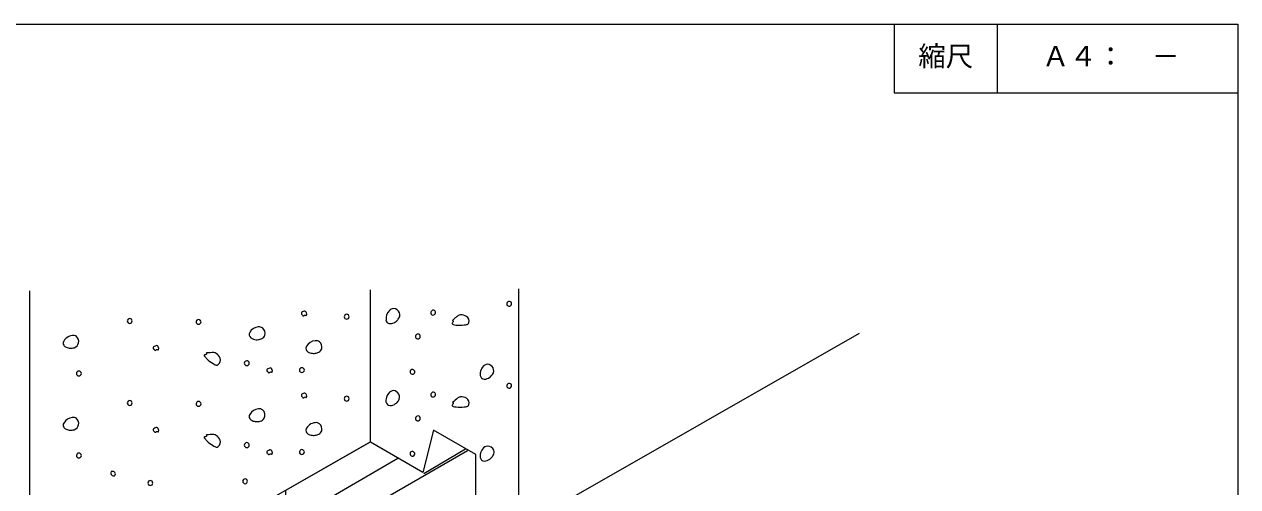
# Model space of a CAD drawing. Units: millimetres, scale not verified. Extents: x -1350 to 1350, y -943 to 920.
# Drawn here: x -416 to 1350, y 246 to 920 of the extents above; entities that cross this region are included whole.
import ezdxf
from ezdxf.enums import TextEntityAlignment as Align

# ---------------------------------------------------------------- set-up
doc = ezdxf.new("R2010")
doc.units = ezdxf.units.MM
doc.header["$LTSCALE"] = 10
doc.layers.add('D-0', color=7, linetype='Continuous', lineweight=18)
doc.layers.add('F-F', color=7, linetype='Continuous', lineweight=18)
doc.styles.add('ＭＳ ゴシック', font='')
doc.styles.get('ＭＳ ゴシック').set_extended_font_data('MS Gothic')

msp = doc.modelspace()

# ---------------------------------------------------------------- linework, layer by layer
at = {"layer": 'D-0'}
for p, q in [((303.3, 534.6), (303.3, 187)), ((303.1, 186.4), (799.5, 470)), ((165.5, 265.8), (226.1, 301.6)), ((-65.5, 129.2), (228.9, 299.4)), ((7.5, 218.2), (127.7, 288))]:
    msp.add_line(p, q, dxfattribs=at)
for points in [[(87.5, 312), (-408.1, 27.8), (-408.1, 531.6)], [(303.1, 186.8), (240.9, 222.6), (240.9, 293.4), (179.3, 329), (163.9, 267), (87.5, 311.4), (87.5, 533)], [(-6.5, 162.8), (-27.1, 187.8), (-27.1, 206), (-35.7, 211), (-35.3, 241.6), (87.5, 312)]]:
    msp.add_lwpolyline(points, dxfattribs=at)
for centre, radius, start, end in [((289.78, 512.79), 3.62, 129.05838, 217.25607), ((289.64, 512.34), 3.91, 43.05579, 123.25866), ((289.38, 512.94), 3.74, 308.36402, 33.45543), ((-7.84, 498.78), 5.11, 173.7146, 198.0246), ((-10.92, 499.06), 2.02, 109.76437, 171.88831), ((-12.41, 496.39), 0.859, 28.53326, 109.39172), ((-6.72, 499.26), 5.52, 206.41443, 222.60262), ((9.86, 449.28), 55.97, 109.5847, 112.54719), ((-10.06, 496.3), 1.06, 227.28344, 270.21554), ((-10.2, 497.52), 2.28, 273.53708, 311.22319), ((-8.04, 500.17), 2.02, 48.37072, 115.07748), ((-7.02, 483.17), 12.74, 86.02155, 97.55827), ((-10.16, 497.84), 5.17, 19.9082, 47.97897), ((-6.15, 497.17), 1.29, 270.48092, 311.228), ((-9.46, 497.9), 4.49, 337.7688, 22.2312), ((53.23, 493.88), 3.73, 91.95125, 178.04875), ((52.97, 493.88), 3.73, 1.95125, 88.04875), ((127.3, 491.08), 17.1, 134.65333, 186.28739), ((121.76, 496.4), 9.43, 94.04099, 133.44481), ((121.06, 495.98), 9.83, 21.9174, 89.77555), ((121.52, 496.97), 9.06, 333.6283, 17.15589), ((179.22, 499.87), 3.74, 128.36402, 213.45543), ((178.91, 500.13), 3.65, 219.54759, 306.76686), ((179.09, 499.88), 3.65, 39.54759, 126.76686), ((178.78, 500.14), 3.74, 308.36402, 33.45543), ((228.47, 474.58), 24.66, 123.16339, 134.45138), ((219.7, 488.07), 8.57, 95.36351, 123.42479), ((219.84, 481.77), 14.86, 59.40105, 93.60749), ((222.62, 487.31), 8.69, 347.36584, 56.62469), ((289.58, 512.56), 3.32, 216.0543, 309.69567), ((-262.57, 487.68), 3.73, 91.95125, 178.04875), ((-262.57, 487.93), 3.73, 181.95125, 268.04875), ((-262.83, 487.68), 3.73, 1.95125, 88.04875), ((-262.83, 487.93), 3.73, 271.95125, 358.04875), ((-162.37, 486.28), 3.73, 91.95125, 178.04875), ((-162.51, 486.6), 3.6, 183.17232, 270.10083), ((-162.63, 486.28), 3.73, 1.95125, 88.04875), ((-162.61, 486.73), 3.72, 271.68287, 355.04398), ((-73.58, 462.24), 17.07, 96.72848, 148.29678), ((-74.74, 469.93), 9.29, 55.6662, 95.19949), ((-75.47, 469.79), 9.83, 345.70352, 52.63714), ((53.23, 494.13), 3.73, 181.95125, 268.04875), ((52.97, 494.13), 3.73, 271.95125, 358.04875), ((116.39, 489.8), 6.12, 185.60685, 216.00674), ((116.37, 490.45), 6.5, 220.71114, 268.86362), ((115.7, 498.25), 14.32, 272.15855, 306.91476), ((112.07, 503.71), 20.87, 305.88093, 313.29539), ((117.09, 498.79), 13.84, 312.14536, 335.03289), ((207.41, 484.06), 0.863, 171.89292, 218.61731), ((208.61, 483.78), 2.08, 141.20776, 168.75845), ((208.51, 485.22), 2.45, 223.76601, 260.43945), ((170.38, 534.29), 58.65, 308.51984, 314.11561), ((205.92, 483.52), 4.98, 68.76472, 78.60758), ((197.05, 493.51), 13.03, 319.68552, 330.6326), ((207.58, 487.33), 0.845, 345.84062, 80.5164), ((217.77, 521.02), 39.43, 255.79698, 262.19594), ((218.19, 532.59), 50.95, 263.49854, 276.88729), ((220.63, 514.1), 32.31, 276.5298, 282.03029), ((225.6, 490.42), 8.11, 282.54472, 296.83933), ((227.91, 486.18), 3.28, 294.30022, 346.39395), ((-344.57, 450.16), 16.46, 87.25466, 149.14514), ((-344.81, 458.35), 8.32, 55.47935, 82.86354), ((-346.71, 458.07), 9.72, 289.40325, 47.16687), ((-82.33, 468.26), 6.47, 152.98171, 229.46989), ((-78.26, 474.49), 13.89, 233.37201, 268.99017), ((-77.82, 481.21), 20.62, 268.11571, 276.46551), ((-76.77, 474.16), 13.5, 275.38873, 298.53671), ((-74.44, 470.3), 8.99, 297.27246, 340.96778), ((157.11, 465.35), 3.87, 132.52258, 213.79187), ((156.71, 465.48), 3.62, 219.05838, 307.25607), ((156.65, 464.99), 3.87, 42.52268, 123.79177), ((156.62, 465.41), 3.62, 309.05838, 37.25607), ((-353.99, 455.46), 5.66, 146.29267, 212.97041), ((-351.59, 457.64), 8.87, 216.30015, 244.56279), ((-348.99, 463.35), 15.15, 244.96462, 268.82673), ((-348.41, 465.39), 17.21, 267.05173, 286.66487), ((-223.44, 448.58), 5.11, 173.7146, 198.0246), ((-226.52, 448.86), 2.02, 109.76437, 171.88831), ((-227.95, 446.16), 0.909, 16.5751, 112.57115), ((-205.74, 399.08), 55.97, 109.5847, 112.54719), ((-223.5, 448.09), 3.95, 204.90104, 224.38085), ((-225.63, 446.11), 1.04, 228.64628, 270.60085), ((-225.76, 447.29), 2.23, 273.64459, 310.85346), ((-223.54, 450.1), 1.96, 52.17325, 119.35396), ((-222.75, 440.52), 5.32, 80.5961, 106.96919), ((-224.79, 448.78), 3.77, 28.62178, 49.48449), ((-221.78, 447.46), 1.7, 266.47764, 301.04393), ((-232.06, 444.65), 12.13, 23.0689, 29.28168), ((-225.06, 447.7), 4.49, 337.7688, 22.2312), ((-131.74, 62.47), 379.43, 91.2781, 92.92521), ((-141.24, 433.06), 8.81, 58.95186, 83.19885), ((-0.4, 448.04), 5.83, 147.2131, 213.50533), ((9.02, 442.45), 16.79, 96.02698, 148.57235), ((2.06, 450.24), 9.11, 216.53201, 244.52307), ((4.6, 455.99), 15.39, 245.16681, 268.87113), ((8.08, 449.73), 9.44, 56.42787, 94.96459), ((5.94, 454.15), 13.49, 275.59293, 298.5812), ((8.2, 450.4), 9.12, 297.42853, 340.5533), ((7.4, 449.87), 9.73, 345.07386, 52.66668), ((-153.56, 437.76), 0.783, 133.81476, 182.58243), ((-152.1, 438), 2.26, 186.92607, 224.80665), ((-152.74, 436.7), 2.12, 103.1551, 129.975), ((-128.03, 454.43), 31.36, 215.08251, 224.35501), ((-155.88, 451.46), 12.97, 281.82529, 293.04446), ((-154.47, 438.63), 4.37, 28.68815, 39.46624), ((-151.29, 440.2), 0.836, 306.033, 38.77771), ((-119.3, 464.83), 44.9, 226.05469, 240.36938), ((-123.19, 455.85), 35.18, 238.64675, 244.53707), ((-135.19, 430.76), 7.37, 244.88088, 259.7669), ((-145.35, 428.1), 15.2, 21.86835, 55.32857), ((-135.89, 426.42), 2.98, 258.18507, 311.9519), ((-139.49, 430.91), 8.73, 309.81662, 19.0857), ((-92.19, 426.08), 3.72, 91.68287, 175.04398), ((-92.17, 426.53), 3.73, 181.95125, 268.04875), ((-92.29, 426.2), 3.6, 3.17232, 90.10083), ((-92.43, 426.53), 3.73, 271.95125, 358.04875), ((4.96, 460.85), 20.26, 268.12901, 276.51405), ((258.3, 416.68), 8.13, 91.42488, 120.46591), ((257.44, 415.22), 9.61, 326.72931, 86.09191), ((-336.57, 411.08), 3.73, 91.95125, 178.04875), ((-336.71, 411.4), 3.6, 183.17232, 270.10083), ((-336.83, 411.08), 3.73, 1.95125, 88.04875), ((-336.81, 411.53), 3.72, 271.68287, 355.04398), ((-58.11, 415.98), 5.04, 173.55452, 198.18468), ((-61.11, 416.23), 2.03, 108.03, 171.11784), ((-62.53, 413.53), 0.955, 22.05931, 113.08897), ((-42.68, 370.53), 51.31, 108.42363, 111.80155), ((-57.63, 415.68), 4.4, 204.16027, 222.30315), ((-60.22, 413.44), 0.976, 227.18343, 270.96756), ((-60.35, 414.67), 2.21, 273.97, 311.14449), ((-58.01, 417.76), 1.7, 49.26267, 121.58949), ((-57.15, 405.73), 7.49, 83.50106, 103.54185), ((-59.6, 416.11), 3.99, 27.37334, 47.36), ((-56.23, 414.38), 1.22, 266.66112, 306.73736), ((-67.85, 411.45), 13.46, 23.45759, 28.86554), ((-58.66, 415.1), 3.59, 331.72236, 28.27764), ((-11.97, 416.08), 3.73, 91.95125, 178.04875), ((-12.11, 416.4), 3.6, 183.17232, 270.10083), ((-12.23, 416.08), 3.73, 1.95125, 88.04875), ((-12.21, 416.53), 3.72, 271.68287, 355.04398), ((148.99, 413.66), 3.71, 132.15178, 213.59819), ((148.84, 413.93), 3.74, 218.36402, 303.45543), ((148.69, 413.52), 3.62, 39.05838, 127.25607), ((148.58, 413.62), 3.65, 309.54759, 36.76686), ((263.51, 410.5), 16.15, 125.29737, 187.47535), ((253.67, 409.36), 6.25, 188.79729, 266.37963), ((251.48, 419.9), 17.17, 304.86189, 324.58719), ((253.16, 416.83), 13.71, 270.51139, 306.44422), ((289.78, 393.39), 3.62, 129.05838, 217.25607), ((289.58, 393.16), 3.32, 216.0543, 309.69567), ((289.69, 393.28), 3.65, 39.54759, 126.76686), ((289.38, 393.54), 3.74, 308.36402, 33.45543), ((-262.57, 368.28), 3.73, 91.95125, 178.04875), ((-262.83, 368.28), 3.73, 1.95125, 88.04875), ((-7.84, 379.38), 5.11, 173.7146, 198.0246), ((-10.92, 379.66), 2.02, 109.76437, 171.88831), ((-12.41, 376.99), 0.859, 28.53326, 109.39172), ((-6.72, 379.86), 5.52, 206.41443, 222.60262), ((9.86, 329.88), 55.97, 109.5847, 112.54719), ((-10.06, 376.9), 1.06, 227.28344, 270.21554), ((-10.2, 378.12), 2.28, 273.53708, 311.22319), ((-8.04, 380.77), 2.02, 48.37072, 115.07748), ((-7.15, 371.32), 5.32, 80.5961, 106.9692), ((-10.16, 378.44), 5.17, 19.9082, 47.97897), ((-6.18, 378.26), 1.7, 266.47764, 301.04393), ((-9.46, 378.5), 4.49, 337.7688, 22.2312), ((53.23, 374.48), 3.73, 91.95125, 178.04875), ((53.23, 374.73), 3.73, 181.95125, 268.04875), ((52.97, 374.48), 3.73, 1.95125, 88.04875), ((52.97, 374.73), 3.73, 271.95125, 358.04875), ((126.74, 371.76), 16.54, 124.74028, 186.07948), ((121.29, 378.45), 7.96, 91.38322, 119.94624), ((120.44, 376.82), 9.61, 326.72931, 86.09191), ((114.48, 381.5), 17.17, 304.86191, 324.5872), ((179.22, 380.47), 3.74, 128.36402, 213.45543), ((178.96, 381.07), 3.91, 223.05579, 303.25866), ((179.09, 380.48), 3.65, 39.54759, 126.76686), ((178.78, 380.74), 3.74, 308.36402, 33.45543), ((396.48, 155.34), 285.65, 129.50136, 131.58137), ((219.86, 367.95), 9.31, 95.9334, 123.09209), ((219.9, 362.12), 15.11, 60.24183, 93.78863), ((222.68, 367.99), 8.65, 346.69992, 56.94566), ((-262.57, 368.53), 3.73, 181.95125, 268.04875), ((-262.83, 368.53), 3.73, 271.95125, 358.04875), ((-162.39, 366.88), 3.72, 91.68287, 175.04398), ((-162.37, 367.33), 3.73, 181.95125, 268.04875), ((-162.49, 367), 3.6, 3.17232, 90.10083), ((-162.63, 367.33), 3.73, 271.95125, 358.04875), ((-73.44, 342.75), 17.23, 96.59508, 148.28881), ((-74.58, 350.54), 9.36, 57.14247, 95.14969), ((-75.54, 350.69), 9.8, 331.83785, 51.95819), ((116.53, 370.85), 6.29, 187.71566, 267.31588), ((115.77, 378.75), 14.19, 271.88965, 306.93091), ((207.41, 364.66), 0.863, 171.89292, 218.61731), ((208.61, 364.38), 2.08, 141.20776, 168.75845), ((208.51, 365.82), 2.45, 223.76601, 260.43945), ((205.92, 364.12), 4.98, 68.76472, 78.60758), ((197.05, 374.11), 13.03, 319.68552, 330.6326), ((207.58, 367.93), 0.845, 345.84062, 80.5164), ((217.77, 401.62), 39.43, 255.79698, 262.19594), ((218.19, 413.19), 50.95, 263.49854, 276.88729), ((220.63, 394.7), 32.31, 276.5298, 282.03029), ((225.6, 371.02), 8.11, 282.54472, 296.83933), ((227.91, 366.78), 3.28, 294.30022, 346.39395), ((-353.99, 336.06), 5.66, 146.29267, 212.97041), ((-344.23, 330.64), 16.81, 97.0587, 149.37797), ((-345.33, 337.88), 9.49, 56.56991, 95.88006), ((-346.71, 338.67), 9.72, 289.40325, 47.16687), ((-83.13, 348.8), 5.8, 148.86022, 213.71858), ((-80.42, 351.1), 9.34, 216.1785, 243.40996), ((-77.78, 356.91), 15.72, 244.28922, 267.37324), ((-77.64, 358.14), 16.96, 267.09571, 287.0089), ((-75.3, 351.69), 10.11, 285.0298, 326.19545), ((8.68, 323.46), 16.28, 87.25274, 149.18197), ((8.39, 331.42), 8.37, 54.12826, 82.68112), ((7.4, 330.47), 9.73, 345.07386, 52.66668), ((157.11, 345.95), 3.87, 132.52258, 213.79187), ((156.71, 346.08), 3.62, 219.05838, 307.25607), ((156.69, 345.92), 3.62, 39.05838, 127.25607), ((156.62, 346.01), 3.62, 309.05838, 37.25607), ((-351.59, 338.24), 8.87, 216.30015, 244.56279), ((-348.99, 343.95), 15.15, 244.96462, 268.82673), ((-348.41, 345.99), 17.21, 267.05173, 286.66487), ((-223.44, 329.19), 5.11, 173.72763, 198.01157), ((-226.42, 329.44), 2.12, 110.38225, 171.63576), ((-227.88, 326.8), 0.906, 92.22135, 117.26578), ((-240.64, 314.01), 18.69, 40.07078, 47.10037), ((-5.35, -165), 543.72, 113.76918, 114.07583), ((-225.58, 326.86), 1.12, 226.95066, 267.80961), ((-225.66, 327.97), 2.23, 270.92253, 307.50282), ((-223.68, 330.72), 2.06, 47.10179, 113.4717), ((-222.75, 321.12), 5.32, 80.5961, 106.96919), ((-226.17, 328.27), 5.55, 18.2516, 45.48035), ((-221.78, 328.06), 1.7, 266.47764, 301.04393), ((-225.06, 328.3), 4.49, 337.7688, 22.2312), ((-153.56, 318.36), 0.783, 133.81476, 182.58243), ((-152.1, 318.6), 2.26, 186.92607, 224.80665), ((-152.74, 317.3), 2.12, 103.1551, 129.975), ((-155.88, 332.06), 12.97, 281.82529, 293.04446), ((-131.74, -56.93), 379.43, 91.2781, 92.92521), ((-154.47, 319.23), 4.37, 28.68815, 39.46624), ((-151.29, 320.8), 0.836, 306.033, 38.77771), ((-141.24, 313.66), 8.81, 58.95186, 83.19885), ((-145.35, 308.7), 15.2, 21.86835, 55.32857), ((-0.4, 328.64), 5.83, 147.2131, 213.50533), ((2.06, 330.84), 9.11, 216.53201, 244.52307), ((4.6, 336.59), 15.39, 245.16681, 268.87113), ((4.96, 341.45), 20.26, 268.12901, 276.51405), ((5.94, 334.75), 13.49, 275.59293, 298.5812), ((8.2, 331), 9.12, 297.42853, 340.5533), ((-128.03, 335.03), 31.36, 215.08251, 224.35501), ((-119.3, 345.43), 44.9, 226.05469, 240.36938), ((-123.61, 336.62), 35.12, 239.36772, 244.65381), ((-134.9, 312.76), 8.72, 244.57658, 258.20309), ((-135.88, 307.35), 3.23, 255.66697, 307.90252), ((-139.49, 311.51), 8.73, 309.81662, 19.0857), ((-92.17, 306.88), 3.73, 91.95125, 178.04875), ((-92.17, 307.13), 3.73, 181.95125, 268.04875), ((-92.43, 306.88), 3.73, 1.95125, 88.04875), ((-92.43, 307.13), 3.73, 271.95125, 358.04875), ((-11.99, 296.68), 3.72, 91.68287, 175.04398), ((-12.09, 296.8), 3.6, 3.17232, 90.10083), ((263.67, 291.12), 16.31, 125.59013, 187.45634), ((258.57, 297.19), 8.42, 93.18149, 121.39335), ((258.06, 295.78), 9.83, 21.9174, 89.77555), ((-336.59, 291.68), 3.72, 91.68287, 175.04398), ((-336.57, 292.13), 3.73, 181.95125, 268.04875), ((-336.69, 291.8), 3.6, 3.17232, 90.10083), ((-336.83, 292.13), 3.73, 271.95125, 358.04875), ((-58.1, 296.58), 5.05, 173.56811, 198.17109), ((-61.03, 296.81), 2.12, 109.59024, 170.93456), ((-62.46, 294.15), 0.956, 83.79053, 117.19242), ((-73.22, 284.12), 15.44, 37.23284, 45.33658), ((-19.63, 203.1), 104.56, 112.06102, 113.75052), ((-60.16, 294.19), 1.05, 223.88497, 265.71278), ((-60.22, 295.26), 2.11, 269.37265, 308.52036), ((-58.15, 298.39), 1.78, 43.86251, 115.03387), ((-57.15, 286.33), 7.49, 83.50106, 103.54185), ((-61.11, 295.49), 5.93, 18.81371, 44.17061), ((-56.23, 294.98), 1.22, 266.66112, 306.73736), ((-58.66, 295.7), 3.59, 331.72236, 28.27764), ((-11.97, 297.13), 3.73, 181.95125, 268.04875), ((-12.23, 297.13), 3.73, 271.95125, 358.04875), ((149.17, 294.35), 3.91, 133.05569, 213.25876), ((148.7, 294.42), 3.57, 218.34951, 307.96494), ((148.56, 294.08), 3.74, 38.36402, 123.45543), ((148.73, 294.31), 3.47, 308.68442, 37.06555), ((253.65, 289.96), 6.22, 188.82378, 267.74059), ((252.92, 297.41), 13.68, 272.0115, 307.79159), ((249.07, 303.51), 20.87, 305.8809, 313.29536), ((254.09, 298.59), 13.84, 312.14536, 335.03289), ((258.52, 296.77), 9.06, 333.6283, 17.15589), ((-285.63, 266.18), 4.47, 150.10657, 191.79828), ((-286.97, 265.74), 3.06, 188.85892, 214.42995), ((-287.71, 264.71), 4.11, 347.32512, 115.83876), ((-285.55, 267.1), 5.02, 218.05952, 254.35717), ((-286.16, 264.82), 2.66, 253.7954, 337.60297), ((-232.57, 251.68), 3.73, 91.95123, 178.04873), ((-232.57, 251.93), 3.73, 181.95125, 268.04875), ((-232.83, 251.68), 3.73, 1.95127, 88.04877), ((-232.83, 251.93), 3.73, 271.95125, 358.04875), ((-94.59, 254.08), 3.72, 91.68285, 175.04396), ((-94.57, 254.53), 3.73, 181.95125, 268.04875), ((-94.88, 254.22), 3.59, 2.91795, 87.08209), ((-94.9, 254.4), 3.6, 273.17232, 0.10083)]:
    msp.add_arc(centre, radius, start, end, dxfattribs=at)
at = {"layer": 'F-F'}
for p, q in [((1000, 920), (1000, 820)), ((1050, 820), (1350, 820))]:
    msp.add_line(p, q, dxfattribs=at)
for points in [[(-1350, 920), (1350, 920), (1350, -880), (-1350, -880)], [(850, 920), (850, 820), (1350, 820)]]:
    msp.add_lwpolyline(points, dxfattribs=at)

# ---------------------------------------------------------------- texts
at = {"layer": 'F-F', "style": 'ＭＳ ゴシック'}
for s, p in [('縮尺', (885, 850)), ('Ａ４：\u3000－', (1065, 850))]:
    msp.add_text(s, height=29.33, dxfattribs=at).set_placement(p, align=Align.BOTTOM_LEFT)

doc.saveas('drawing.dxf')
